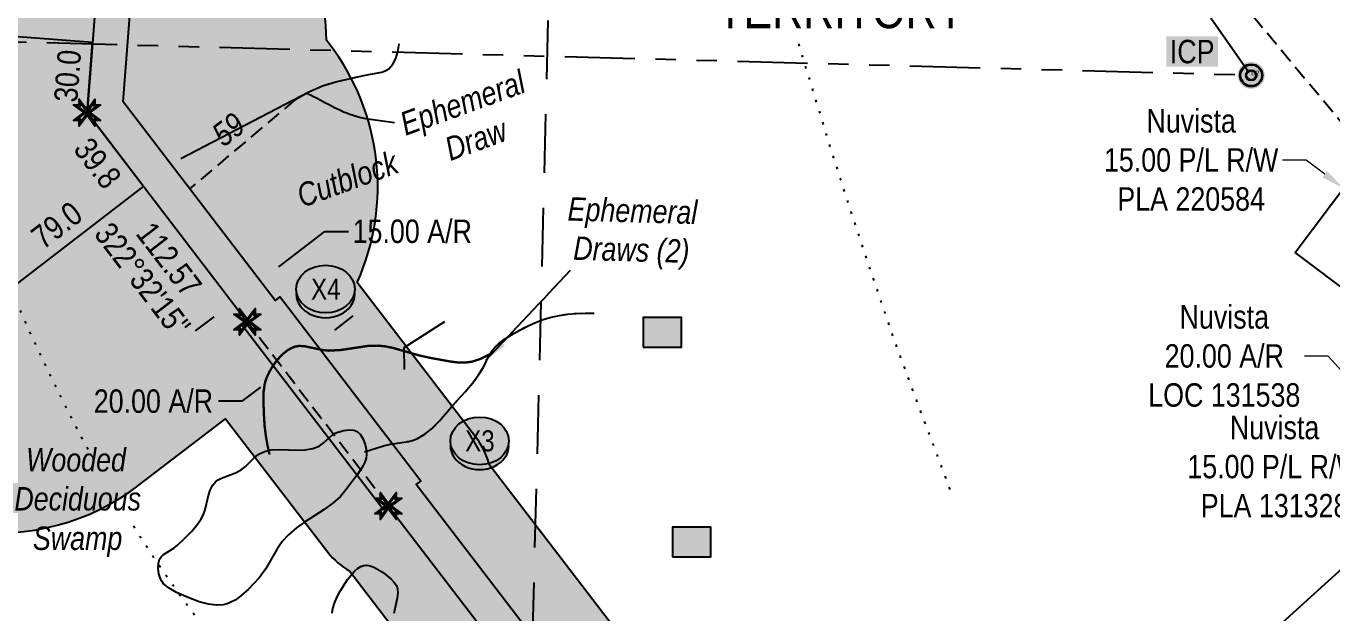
# Model space of a CAD drawing. Extents: x 383520 to 399637, y 6055811 to 6063584.
# Drawn here: x 386227 to 386785, y 6061812 to 6062063 of the extents above; entities that cross this region are included whole.
import ezdxf
from ezdxf.enums import TextEntityAlignment as Align

# ---------------------------------------------------------------- set-up
doc = ezdxf.new("R2010")
doc.units = 0
doc.header["$LTSCALE"] = 5
doc.header["$PDSIZE"] = 0.5
for name, pattern in [('foc-DOT', [1, 0.2, -0.8]), ('foc-DRILLPATH', [14.75, 6, -1.75, 1.75, -1.75, 1.75, -1.75]), ('foc-LSD', [8, 5, -3]), ('foc-TIELINE', [1.875, 1.25, -0.625]), ('foc-TOPO-ephemeral', [6.25, 3.125, -0.625, 0.625, -0.625, 0.625, -0.625]), ('foc-TRAV', [1.875, 1.25, -0.625])]:
    doc.linetypes.add(name, pattern=pattern)
doc.layers.get('Defpoints').update_dxf_attribs({"color": 9})
for name, color, linetype in [('AS-UNDERLAY-H', 141, 'Continuous'), ('DETAIL-HZ-Existing', 8, 'foc-DOT'), ('F-RW', 190, 'Continuous'), ('L-BD1', 253, 'Continuous'), ('L-MON', 1, 'Continuous'), ('L-SECTION-LSD', 7, 'foc-LSD'), ('L-TIE', 7, 'foc-TIELINE'), ('L-UNS-T', 3, 'Continuous'), ('P-BUFFER-H 30m', 51, 'Continuous'), ('P-CROSSINGS', 250, 'Continuous'), ('P-PDRILLPATH', 12, 'foc-DRILLPATH'), ('P-PROPOSED', 10, 'Continuous'), ('P-PROPOSED-H', 21, 'Continuous'), ('P-TEMP-BLUE', 146, 'Continuous'), ('P-TRAV', 4, 'foc-TRAV'), ('P-TXT', 4, 'Continuous'), ('T-DRAW', 143, 'foc-TOPO-ephemeral'), ('T-SLOPE', 48, 'Continuous'), ('T-TIE', 201, 'foc-TIELINE'), ('T-WATER-T', 170, 'Continuous'), ('WETLAND', 143, 'Continuous'), ('WETLAND-T', 146, 'Continuous')]:
    doc.layers.add(name, color=color, linetype=linetype)
for name, color, linetype, lineweight in [('F-AR-T', 190, 'Continuous', 9), ('T-TEXT', 48, 'Continuous', 18), ('T-TIE-T', 201, 'Continuous', 18)]:
    doc.layers.add(name, color=color, linetype=linetype, lineweight=lineweight)
doc.layers.add('P-TEMP-BLUE-H', color=7, linetype='Continuous', true_color=0x99e6ff)
doc.layers.add('Z-DRILL-POINT', color=7, linetype='Continuous', true_color=0x7575ff, plot=False)
doc.styles.add('80CG', font='ARIALN.TTF', dxfattribs={"height": 10})
doc.styles.add('80L', font='ARIALN.TTF', dxfattribs={"height": 10})
doc.styles.add('80LS', font='ARIALNI.TTF', dxfattribs={"height": 10})
doc.styles.add('Crossing', font='ARIALN.TTF', dxfattribs={"height": 10})
doc.styles.add('foc-LtypeFont', font='ARIALN.TTF', dxfattribs={"height": 7.35})
doc.styles.add('MtXpl_Arial_Narrow', font='ARIALNI.TTF')
doc.linetypes.add('foc-TOPO-flowdirection-NOLINE', pattern='A,0,[">",foc-LtypeFont,S=0.3,R=0,X=0,Y=-0.945],-20,[">",foc-LtypeFont,S=0.3,R=0,X=0,Y=-0.945],0', length=20)
doc.dimstyles.new('Compass 5 000', dxfattribs={"dimscale": 5, "dimtxt": 9, "dimasz": 2, "dimexe": 0.2, "dimexo": 0.0625, "dimgap": 0.5, "dimtad": 0, "dimtih": 1, "dimtoh": 1, "dimzin": 0, "dimdsep": 46, "dimtxsty": '80CG', "dimcen": 0.1, "dimse1": 1, "dimse2": 1, "dimclrd": 256, "dimclrt": 256, "dimaunit": 1, "dimadec": 4, "dimazin": 0, "dimtfac": 0.06, "dimtofl": 0, "dimtmove": 0, "dimatfit": 1, "dimfxl": 0.2, "dimtolj": 1, "dimtzin": 0, "dimlwd": -1, "dimarcsym": 0})

# ---------------------------------------------------------------- blocks, each defined once
blk = doc.blocks.new('*D40')
at = {"layer": 'Defpoints', "color": 0, "transparency": 16777216}
for p in [(386832.17, 6061849.55), (386804.11, 6061824.13), (386814.21, 6061812.98)]:
    blk.add_point(p, dxfattribs=at)
at = {"layer": 'F-AR-T', "transparency": 16777216}
for p, q in [((386809.61, 6061874.46), (386799.61, 6061874.46)), ((386825.46, 6061856.97), (386809.61, 6061874.46)), ((386848.99, 6061830.99), (386855.7, 6061823.58))]:
    blk.add_line(p, q, dxfattribs=at)
for points in [[(386826.7, 6061858.08), (386824.23, 6061855.85), (386832.17, 6061849.55)], [(386850.22, 6061832.11), (386847.75, 6061829.87), (386842.27, 6061838.4)]]:
    blk.add_solid(points, dxfattribs=at)
at = {"layer": 'F-AR-T', "transparency": 16777216, "insert": (386760.52, 6061874.46), "char_height": 10, "attachment_point": 5, "style": '80CG'}
blk.add_mtext('\\A1;Nuvista\\P15.00 P/L R/W\\PPLA 131328', dxfattribs=at)
blk = doc.blocks.new('*D43')
at = {"layer": 'Defpoints', "color": 0, "transparency": 16777216}
for p in [(386830.84, 6062047.57), (386846.81, 6062035.53), (386789.94, 6061993.33)]:
    blk.add_point(p, dxfattribs=at)
at = {"layer": 'F-AR-T', "transparency": 16777216}
for p, q in [((386773.97, 6062005.37), (386763.97, 6062005.37)), ((386781.96, 6061999.35), (386773.97, 6062005.37)), ((386813.89, 6061975.27), (386821.88, 6061969.25))]:
    blk.add_line(p, q, dxfattribs=at)
for points in [[(386782.96, 6062000.68), (386780.95, 6061998.02), (386789.94, 6061993.33)], [(386814.9, 6061976.6), (386812.89, 6061973.94), (386805.91, 6061981.29)]]:
    blk.add_solid(points, dxfattribs=at)
at = {"layer": 'F-AR-T', "transparency": 16777216, "insert": (386724.89, 6062005.37), "char_height": 10, "attachment_point": 5, "style": '80CG'}
blk.add_mtext('\\A1;Nuvista\\P15.00 P/L R/W\\PPLA 220584', dxfattribs=at)
blk = doc.blocks.new('UT')
at = {"layer": 'L-UNS-T', "color": 3, "insert": (0, 0), "char_height": 16, "attachment_point": 5, "style": '80L'}
blk.add_mtext_dynamic_manual_height_columns('\\pxqc;UNSURVEYED TERRITORY', width=126.4138, gutter_width=47.5, heights=[0], dxfattribs=at)
blk = doc.blocks.new('*D46')
at = {"layer": 'Defpoints', "color": 0, "transparency": 16777216}
for p in [(386851.36, 6061846.63), (386814.68, 6061813.41), (386828.07, 6061798.62)]:
    blk.add_point(p, dxfattribs=at)
at = {"layer": 'F-AR-T', "transparency": 16777216}
for p, q in [((386783.37, 6061921.69), (386773.37, 6061921.69)), ((386844.64, 6061854.04), (386783.37, 6061921.69)), ((386871.46, 6061824.43), (386878.18, 6061817.01))]:
    blk.add_line(p, q, dxfattribs=at)
for points in [[(386845.88, 6061855.16), (386843.41, 6061852.92), (386851.36, 6061846.63)], [(386872.7, 6061825.54), (386870.23, 6061823.31), (386864.75, 6061831.84)]]:
    blk.add_solid(points, dxfattribs=at)
at = {"layer": 'F-AR-T', "transparency": 16777216, "insert": (386739.05, 6061921.69), "char_height": 10, "attachment_point": 5, "style": '80CG'}
blk.add_mtext('\\A1;Nuvista\\P20.00 A/R\\PLOC 131538', dxfattribs=at)
blk = doc.blocks.new('TEMP')
h = blk.add_hatch(color=255)
h.dxf.hatch_style = 1
h.paths.add_polyline_path([(0, 0.25), (-0.67, 1.15), (-0.67, 0.67), (-1.15, 0.67), (-0.25, 0), (-1.15, -0.67), (-0.67, -0.67), (-0.67, -1.15), (0, -0.25), (0.67, -1.15), (0.67, -0.67), (1.15, -0.67), (0.25, 0), (1.15, 0.67), (0.67, 0.67), (0.67, 1.15)])
h.paths.add_polyline_path([(0.57, 0.85), (0.57, 0.57), (0.85, 0.57), (0.08, 0), (0.85, -0.57), (0.57, -0.57), (0.57, -0.85), (0, -0.08), (-0.57, -0.85), (-0.57, -0.57), (-0.85, -0.57), (-0.08, 0), (-0.85, 0.57), (-0.57, 0.57), (-0.57, 0.85), (0, 0.08)], flags=16)
h = blk.add_hatch(color=1)
h.dxf.hatch_style = 1
h.paths.add_polyline_path([(0, 0.08), (-0.57, 0.85), (-0.57, 0.57), (-0.85, 0.57), (-0.08, 0), (-0.85, -0.57), (-0.57, -0.57), (-0.57, -0.85), (0, -0.08), (0.57, -0.85), (0.57, -0.57), (0.85, -0.57), (0.08, 0), (0.85, 0.57), (0.57, 0.57), (0.57, 0.85)])
at = {"color": 1}
for p, q in [((-0.08, 0), (0.08, 0)), ((0, 0.08), (0, -0.08))]:
    blk.add_line(p, q, dxfattribs=at)
at = {"color": 255, "flags": 128}
blk.add_lwpolyline([(-0.25, 0), (-1.15, 0.67), (-0.67, 0.67), (-0.67, 1.15), (0, 0.25), (0.67, 1.15), (0.67, 0.67), (1.15, 0.67), (0.25, 0), (1.15, -0.67), (0.67, -0.67), (0.67, -1.15), (0, -0.25), (-0.67, -1.15), (-0.67, -0.67), (-1.15, -0.67)], close=True, dxfattribs=at)
at = {"color": 1, "flags": 128}
blk.add_lwpolyline([(-0.08, 0), (-0.85, 0.57), (-0.57, 0.57), (-0.57, 0.85), (0, 0.08), (0.57, 0.85), (0.57, 0.57), (0.85, 0.57), (0.08, 0), (0.85, -0.57), (0.57, -0.57), (0.57, -0.85), (0, -0.08), (-0.57, -0.85), (-0.57, -0.57), (-0.85, -0.57)], close=True, dxfattribs=at)
blk = doc.blocks.new('xing2')
h = blk.add_hatch(color=50)
h.dxf.hatch_style = 1
edge = h.paths.add_edge_path()
edge.add_ellipse((0, 0), major_axis=(-12.5, 0), ratio=0.816297, start_angle=0, end_angle=360)
h = blk.add_hatch(color=250)
h.dxf.hatch_style = 1
edge = h.paths.add_edge_path()
edge.add_ellipse((0, -2.05), major_axis=(-12.5, 0), ratio=0.816297, start_angle=0, end_angle=180)
edge.add_line((12.5, -2.05), (12.5, 0))
edge.add_ellipse((0, 0), major_axis=(-12.5, 0), ratio=0.816297, start_angle=0, end_angle=180, ccw=False)
edge.add_line((-12.5, 0), (-12.5, -2.05))
at = {"color": 250}
blk.add_ellipse((0, 0), major_axis=(-12.5, 0), ratio=0.816297, dxfattribs=at)
blk.add_ellipse((0, -2.05), major_axis=(-12.5, 0), ratio=0.816297, start_param=0, end_param=3.141593, dxfattribs=at)
at = {"color": 250, "style": 'Crossing'}
blk.add_attdef('CROSSING', text='', height=9, dxfattribs=at).set_placement((0.09, 0.02), align=Align.MIDDLE_CENTER)
at = {"color": 250, "style": 'Crossing', "flags": 1}
for tag, p in [('OWNER', (0.09, -12.49)), ('DESCRIPTION', (0.09, -25.77)), ('LOCATION', (0.09, -39.3)), ('DWG_REF', (0.09, -52.84))]:
    blk.add_attdef(tag, text='', height=9, dxfattribs=at).set_placement(p, align=Align.MIDDLE_CENTER)
blk = doc.blocks.new('plbh')
at = {"layer": 'L-MON'}
h = blk.add_hatch(color=255, dxfattribs=at)
h.dxf.hatch_style = 1
edge = h.paths.add_edge_path()
edge.add_arc((0, 0), 1.16, 0, 360)
h = blk.add_hatch(color=256, dxfattribs=at)
h.dxf.hatch_style = 1
h.paths.add_polyline_path([(-0.96, 0, 1), (0.96, 0, 1)])
h.paths.add_polyline_path([(0.91, 0, -1), (-0.91, 0, -1)], flags=16)
h.paths.add_polyline_path([(0.45, 0, -1), (-0.45, 0, -1)], flags=0)
h = blk.add_hatch(color=256, dxfattribs=at)
h.dxf.hatch_style = 1
h.paths.add_polyline_path([(-0.45, 0, 1), (0.45, 0, 1)])
h.paths.add_polyline_path([(0.4, 0, -1), (-0.4, 0, -1)], flags=16)
at = {"layer": 'L-MON', "color": 240}
for radius in [0.96, 0.91, 0.45, 0.4]:
    blk.add_circle((0, 0), radius, dxfattribs=at)
blk = doc.blocks.new('*D56')
at = {"layer": 'Defpoints', "color": 0, "transparency": 16777216}
for p in [(386335.3, 6061914.56), (386358.52, 6061917.12), (386342.66, 6061904.96)]:
    blk.add_point(p, dxfattribs=at)
at = {"layer": 'P-TXT', "transparency": 16777216}
for p, q in [((386359.1, 6061932.8), (386367.04, 6061938.89)), ((386327.36, 6061908.48), (386319.42, 6061902.4)), ((386319.42, 6061902.4), (386309.42, 6061902.4))]:
    blk.add_line(p, q, dxfattribs=at)
for points in [[(386358.09, 6061934.13), (386360.12, 6061931.48), (386351.17, 6061926.72)], [(386326.35, 6061909.8), (386328.37, 6061907.16), (386335.3, 6061914.56)]]:
    blk.add_solid(points, dxfattribs=at)
at = {"layer": 'P-TXT', "transparency": 16777216, "insert": (386281.69, 6061902.4), "char_height": 10, "attachment_point": 5, "style": '80CG'}
blk.add_mtext('\\A1;20.00 A/R', dxfattribs=at)
blk = doc.blocks.new('*D57')
at = {"layer": 'Defpoints', "color": 0, "transparency": 16777216}
for p in [(386277.47, 6062018.78), (386265.57, 6062009.66), (386327.33, 6061953.72)]:
    blk.add_point(p, dxfattribs=at)
at = {"layer": 'P-TXT', "transparency": 16777216}
for p, q in [((386335.26, 6061959.81), (386354.96, 6061974.9)), ((386354.96, 6061974.9), (386364.96, 6061974.9)), ((386307.49, 6061938.52), (386299.55, 6061932.44))]:
    blk.add_line(p, q, dxfattribs=at)
for points in [[(386334.25, 6061961.13), (386336.28, 6061958.48), (386327.33, 6061953.72)], [(386306.47, 6061939.84), (386308.5, 6061937.2), (386315.42, 6061944.6)]]:
    blk.add_solid(points, dxfattribs=at)
at = {"layer": 'P-TXT', "transparency": 16777216, "insert": (386392.24, 6061974.9), "char_height": 10, "attachment_point": 5, "style": '80CG'}
blk.add_mtext('\\A1;15.00 A/R', dxfattribs=at)

msp = doc.modelspace()

# ---------------------------------------------------------------- hatches: boundary and pattern name
at = {"layer": 'AS-UNDERLAY-H'}
h = msp.add_hatch(color=256, dxfattribs=at)
h.dxf.hatch_style = 1
h.paths.add_polyline_path([(386490.848, 6061925.5), (386507.166, 6061925.5), (386507.166, 6061938.213), (386490.848, 6061938.213)])
h = msp.add_hatch(color=256, dxfattribs=at)
h.dxf.hatch_style = 1
h.paths.add_polyline_path([(386503.427, 6061835.933), (386519.745, 6061835.933), (386519.745, 6061848.647), (386503.427, 6061848.647)])
at = {"layer": 'P-BUFFER-H 30m'}
h = msp.add_hatch(color=256, dxfattribs=at)
h.dxf.hatch_style = 1
edge = h.paths.add_edge_path()
edge.add_line((386260.462, 6062467.146), (386265.978, 6062427.734))
edge.add_arc((386294.864, 6062419.675), 29.988, 164.41119, 187.96765)
edge.add_line((386265.165, 6062415.518), (386272.14, 6062365.678))
edge.add_arc((386301.839, 6062369.835), 29.988, 187.96765, 211.52412)
edge.add_line((386276.277, 6062354.155), (386288.21, 6062268.896))
edge.add_line((386288.21, 6062268.896), (386239.647, 6062192.346))
edge.add_arc((386264.97, 6062176.282), 29.988, 147.60936, 149.51282)
edge.add_arc((386262.155, 6062172.286), 29.988, 140.16338, 175.58559)
edge.add_line((386232.256, 6062174.594), (386230.951, 6062157.69))
edge.add_line((386230.951, 6062157.69), (386184.606, 6062161.268))
edge.add_arc((386176.912, 6062061.603), 99.961, 85.58559, 175.58559)
edge.add_line((386077.248, 6062069.297), (386072.614, 6062009.271))
edge.add_arc((386172.279, 6062001.577), 99.961, 175.58559, 217.46188)
edge.add_line((386092.933, 6061940.778), (386135.492, 6061885.238))
edge.add_arc((386214.837, 6061946.038), 99.961, 217.46188, 307.46188)
edge.add_line((386275.637, 6061866.693), (386312.532, 6061894.965))
edge.add_line((386312.532, 6061894.965), (386356.219, 6061837.952))
edge.add_arc((386380.023, 6061856.192), 29.988, 217.46188, 241.01835)
edge.add_line((386365.493, 6061829.959), (386423.637, 6061754.08))
edge.add_line((386423.637, 6061754.08), (386449.994, 6061506.92))
edge.add_arc((386479.813, 6061510.1), 29.988, 186.08704, 312.17373)
edge.add_line((386499.947, 6061487.875), (386513.698, 6061500.332))
edge.add_arc((386493.564, 6061522.557), 29.988, 312.17373, 366.08704)
edge.add_line((386523.383, 6061525.737), (386496.845, 6061774.592))
edge.add_arc((386467.026, 6061771.412), 29.988, 6.08704, 37.46188)
edge.add_line((386490.83, 6061789.652), (386425.002, 6061875.559))
edge.add_arc((386395.892, 6061868.352), 29.988, 13.90542, 37.46188)
edge.add_line((386419.696, 6061886.592), (386368.712, 6061953.127))
edge.add_arc((386277.52, 6061994.07), 99.961, 335.82123, 397.46188)
edge.add_line((386356.865, 6062054.87), (386355.604, 6062056.515))
edge.add_arc((386255.648, 6062055.525), 99.961, 0.56742, 57.22624)
edge.add_line((386309.759, 6062139.574), (386311.81, 6062166.146))
edge.add_line((386311.81, 6062166.146), (386360.373, 6062242.695))
edge.add_arc((386335.05, 6062258.759), 29.988, 327.60936, 367.96765)
edge.add_line((386364.749, 6062262.916), (386350.524, 6062364.547))
edge.add_arc((386321.639, 6062372.606), 29.988, 344.41119, 367.96765)
edge.add_line((386351.338, 6062376.763), (386344.362, 6062426.603))
edge.add_arc((386314.663, 6062422.446), 29.988, 7.96765, 18.38403)
edge.add_arc((386368.336, 6062528.633), 99.961, 255.38906, 336.06677)
edge.add_line((386459.703, 6062488.081), (386545.213, 6062680.744))
edge.add_arc((386453.846, 6062721.295), 99.961, 336.06677, 426.06677)
edge.add_line((386494.398, 6062812.662), (386293.36, 6062901.889))
edge.add_arc((386252.808, 6062810.523), 99.961, 66.06677, 156.06677)
edge.add_line((386161.441, 6062851.074), (386075.931, 6062658.412))
edge.add_arc((386167.298, 6062617.86), 99.961, 156.06677, 246.06677)
edge.add_line((386126.747, 6062526.493), (386260.462, 6062467.146))
h = msp.add_hatch(color=256, dxfattribs=at)
h.dxf.hatch_style = 1
h.paths.add_polyline_path([(386304.35, 6062013.15), (386294.509, 6062013.15), (386294.509, 6062002.867), (386304.35, 6062002.867)])
at = {"layer": 'P-PROPOSED-H'}
h = msp.add_hatch(color=256, dxfattribs=at)
h.dxf.hatch_style = 1
h.paths.add_polyline_path([(386493.564, 6061522.557), (386467.026, 6061771.412), (386393.908, 6061866.832), (386395.892, 6061868.352), (386335.67, 6061946.943), (386333.686, 6061945.423), (386268.731, 6062030.191), (386275.286, 6062115.11), (386277.778, 6062114.917), (386282.088, 6062170.747), (386279.596, 6062170.939), (386279.632, 6062171.404), (386335.05, 6062258.759), (386319.164, 6062372.26), (386321.639, 6062372.606), (386314.663, 6062422.446), (386312.188, 6062422.1), (386292.57, 6062562.26), (386276.427, 6062569.425), (386297.338, 6062420.021), (386294.864, 6062419.675), (386301.839, 6062369.835), (386304.314, 6062370.181), (386319.437, 6062262.138), (386264.97, 6062176.282), (386264.647, 6062172.093), (386262.155, 6062172.286), (386257.845, 6062116.456), (386260.337, 6062116.264), (386253.34, 6062025.625), (386321.785, 6061936.303), (386319.801, 6061934.783), (386380.023, 6061856.192), (386382.007, 6061857.712), (386452.563, 6061765.634), (386479.813, 6061510.1)])
h.paths.add_polyline_path([(386368.336, 6062528.633), (386167.298, 6062617.86), (386252.808, 6062810.523), (386453.846, 6062721.295)])
at = {"layer": 'P-TEMP-BLUE-H'}
h = msp.add_hatch(color=256, dxfattribs=at)
h.dxf.hatch_style = 1
h.paths.add_polyline_path([(386277.52, 6061994.07), (386253.34, 6062025.625), (386255.648, 6062055.525), (386176.912, 6062061.603), (386172.279, 6062001.577), (386214.837, 6061946.038)])

# ---------------------------------------------------------------- linework, layer by layer
at = {"layer": 'AS-UNDERLAY-H'}
for points in [[(386490.848, 6061925.5), (386507.166, 6061925.5), (386507.166, 6061938.213), (386490.848, 6061938.213)], [(386503.427, 6061835.933), (386519.745, 6061835.933), (386519.745, 6061848.647), (386503.427, 6061848.647)]]:
    msp.add_lwpolyline(points, close=True, dxfattribs=at)
at = {"layer": 'DETAIL-HZ-Existing', "flags": 128}
for points in [[(386253.789, 6061881.858), (386247.419, 6061893.94), (386241.024, 6061906.722), (386234.771, 6061919.582), (386228.641, 6061932.568), (386222.884, 6061945.654), (386217.461, 6061958.893), (386212.441, 6061972.281), (386207.93, 6061985.997), (386203.677, 6061999.657), (386199.322, 6062013.239), (386194.868, 6062026.824), (386190.132, 6062040.385), (386185.062, 6062053.755), (386179.77, 6062066.63), (386174.407, 6062079.887), (386169.568, 6062093.311), (386165.063, 6062106.877), (386160.648, 6062120.431), (386156.113, 6062133.988), (386151.486, 6062147.496), (386146.971, 6062161.062), (386142.538, 6062174.697), (386133.92, 6062201.909), (386129.677, 6062215.558), (386125.193, 6062229.163), (386120.527, 6062242.683), (386115.86, 6062256.193), (386111.194, 6062269.703), (386106.487, 6062283.224), (386101.791, 6062296.724), (386097.154, 6062310.233), (386092.498, 6062323.753), (386087.796, 6062337.434), (386078.44, 6062364.764), (386069.051, 6062391.955), (386059.404, 6062419.213), (386049.684, 6062446.332), (386044.434, 6062460.927), (386038.281, 6062477.834)], [(386621.921, 6061864.729), (386617.99, 6061875.44), (386607.899, 6061902.129), (386598.011, 6061928.942), (386588.759, 6061956.04), (386579.662, 6061983.284), (386570.906, 6062010.579), (386562.571, 6062037.894), (386556.914, 6062056.158)], [(386433.588, 6061624.482), (386425.955, 6061635.434), (386417.833, 6061647.129), (386409.702, 6061658.884), (386401.63, 6061670.598), (386393.428, 6061682.315), (386385.256, 6061694.031), (386377.064, 6061705.748), (386368.7, 6061717.399), (386360.294, 6061728.951), (386351.846, 6061740.454), (386343.277, 6061751.9), (386334.639, 6061763.368), (386326.091, 6061774.833), (386317.613, 6061786.307), (386309.125, 6061797.801), (386300.606, 6061809.265), (386292.14, 6061820.789), (386283.91, 6061832.597), (386276.023, 6061844.526), (386271.588, 6061851.644)]]:
    msp.add_lwpolyline(points, dxfattribs=at)
at = {"layer": 'F-RW'}
for points in [[(386846.023, 6061908.29), (386769.339, 6061965.986), (386776.551, 6061975.572), (386842.617, 6062063.191)], [(386440.414, 6061148.816), (386450.169, 6061523.708), (386744.401, 6061790.268), (386845.359, 6061881.731)]]:
    msp.add_lwpolyline(points, dxfattribs=at)
at = {"layer": 'L-SECTION-LSD', "flags": 128}
msp.add_lwpolyline([(386443.645, 6061800.045), (386463.869, 6062604.142)], dxfattribs=at)
at = {"layer": 'L-TIE', "flags": 128}
msp.add_lwpolyline([(386368.336, 6062528.633), (386847.648, 6061950.86)], dxfattribs=at)
at = {"layer": 'P-BUFFER-H 30m', "flags": 128}
msp.add_lwpolyline([(386077.248, 6062069.297), (386072.614, 6062009.271, 0.1847808), (386092.933, 6061940.778), (386135.492, 6061885.238, 0.4142136), (386275.637, 6061866.693), (386312.532, 6061894.965), (386356.219, 6061837.952, 0.103148), (386365.493, 6061829.959), (386423.637, 6061754.08), (386449.994, 6061506.92, 0.6133212), (386499.947, 6061487.875), (386513.698, 6061500.332, 0.2396787), (386523.383, 6061525.737), (386496.845, 6061774.592, 0.1377603), (386490.83, 6061789.652), (386425.002, 6061875.559, 0.103148), (386419.696, 6061886.592), (386368.712, 6061953.127, 0.2756367), (386356.865, 6062054.87), (386355.604, 6062056.515, 0.2523836), (386309.759, 6062139.574)], format="xyb", dxfattribs=at)
at = {"layer": 'P-PDRILLPATH', "flags": 128}
msp.add_lwpolyline([(386309.792, 6062671.965), (386750.544, 6062041.547), (383725.891, 6062122.824)], dxfattribs=at)
at = {"layer": 'P-PROPOSED', "flags": 128}
for points in [[(386260.337, 6062116.264), (386253.34, 6062025.625), (386321.785, 6061936.303), (386319.801, 6061934.783), (386380.023, 6061856.192), (386382.007, 6061857.712), (386452.563, 6061765.634), (386479.813, 6061510.1), (386493.564, 6061522.557)], [(386493.564, 6061522.557), (386467.026, 6061771.412), (386393.908, 6061866.832), (386395.892, 6061868.352), (386335.67, 6061946.943), (386333.686, 6061945.423), (386268.731, 6062030.191), (386275.286, 6062115.11)]]:
    msp.add_lwpolyline(points, dxfattribs=at)
at = {"layer": 'P-TEMP-BLUE', "flags": 128}
msp.add_lwpolyline([(386277.52, 6061994.07), (386253.34, 6062025.625), (386255.648, 6062055.525), (386176.912, 6062061.603), (386172.279, 6062001.577), (386214.837, 6061946.038)], close=True, dxfattribs=at)
at = {"layer": 'P-TRAV', "flags": 128}
msp.add_lwpolyline([(386382.007, 6061857.712), (386321.785, 6061936.303)], dxfattribs=at)
at = {"layer": 'T-DRAW', "linetype": 'foc-TOPO-flowdirection-NOLINE', "flags": 128}
for points in [[(386293.412, 6062006.029), (386348.104, 6062034.471), (386353.946, 6062037.067), (386359.55, 6062038.812), (386372.184, 6062041.619), (386379.237, 6062042.958), (386380.913, 6062043.567), (386382.183, 6062044.373), (386383.935, 6062046.275), (386385.252, 6062048.672), (386386.133, 6062051.562), (386386.578, 6062054.947)], [(386371.884, 6061880.756), (386380.011, 6061883.445), (386382.944, 6061884.099), (386390.615, 6061885.286), (386392.729, 6061885.838), (386394.532, 6061886.533), (386397.649, 6061888.357), (386400.825, 6061890.985), (386403.804, 6061894.051), (386409.856, 6061900.957), (386414.893, 6061906.46), (386417.994, 6061910.126), (386420.589, 6061913.639), (386422.643, 6061917.003), (386425.227, 6061922.387), (386426.373, 6061924.024), (386427.752, 6061925.608), (386431.233, 6061928.642), (386435.69, 6061931.53), (386441.724, 6061934.664), (386444.918, 6061936.08), (386448.206, 6061937.281), (386451.588, 6061938.268), (386455.064, 6061939.039), (386458.634, 6061939.596), (386462.299, 6061939.937), (386466.058, 6061940.063), (386469.911, 6061939.975)]]:
    msp.add_lwpolyline(points, dxfattribs=at)
at = {"layer": 'T-DRAW', "flags": 128}
for points in [[(386342.457, 6062031.346), (386348.104, 6062034.471), (386353.946, 6062037.067), (386359.55, 6062038.812), (386372.184, 6062041.619), (386379.237, 6062042.958), (386380.913, 6062043.567), (386382.183, 6062044.373), (386383.935, 6062046.275), (386385.252, 6062048.672), (386386.133, 6062051.562), (386386.578, 6062054.947)], [(386371.884, 6061880.756), (386380.011, 6061883.445), (386382.944, 6061884.099), (386390.615, 6061885.286), (386392.729, 6061885.838), (386394.532, 6061886.533), (386397.649, 6061888.357), (386400.825, 6061890.985), (386403.804, 6061894.051), (386409.856, 6061900.957), (386414.893, 6061906.46), (386417.994, 6061910.126), (386420.589, 6061913.639), (386422.643, 6061917.003), (386425.227, 6061922.387), (386426.373, 6061924.024), (386427.752, 6061925.608), (386431.233, 6061928.642), (386435.69, 6061931.53), (386441.724, 6061934.664), (386444.918, 6061936.08), (386448.206, 6061937.281), (386451.588, 6061938.268), (386455.064, 6061939.039), (386458.634, 6061939.596), (386462.299, 6061939.937), (386466.058, 6061940.063), (386469.911, 6061939.975)], [(386331.289, 6061879.658), (386330.373, 6061883.724), (386329.674, 6061887.799), (386329.191, 6061891.881), (386328.926, 6061895.972), (386328.665, 6061902.413), (386328.742, 6061906.272), (386329.193, 6061909.681), (386330.056, 6061912.535), (386331.102, 6061914.763), (386332.401, 6061917), (386333.88, 6061919.125), (386335.478, 6061921.047), (386337.116, 6061922.682), (386338.778, 6061924.018), (386340.432, 6061925.031), (386342.057, 6061925.708), (386343.868, 6061926.028), (386346.034, 6061925.946), (386353.706, 6061924.331), (386356.522, 6061924.001), (386361.676, 6061924.279), (386373.097, 6061926.004), (386377.922, 6061926.141), (386380.768, 6061925.831), (386383.897, 6061925.212), (386395.678, 6061921.841), (386400.684, 6061920.783), (386408.356, 6061919.4), (386411.653, 6061918.975), (386414.971, 6061918.916), (386417.864, 6061919.343), (386421.591, 6061920.572), (386425.227, 6061922.387)]]:
    msp.add_lwpolyline(points, dxfattribs=at)
at = {"layer": 'T-DRAW', "linetype": 'foc-TOPO-flowdirection-NOLINE', "const_width": 1, "flags": 128}
msp.add_lwpolyline([(386331.289, 6061879.658), (386330.373, 6061883.724), (386329.674, 6061887.799), (386329.191, 6061891.881), (386328.926, 6061895.972), (386328.665, 6061902.413), (386328.742, 6061906.272), (386329.193, 6061909.681), (386330.056, 6061912.535), (386331.102, 6061914.763), (386332.401, 6061917), (386333.88, 6061919.125), (386335.478, 6061921.047), (386337.116, 6061922.682), (386338.778, 6061924.018), (386340.432, 6061925.031), (386342.057, 6061925.708), (386343.868, 6061926.028), (386346.034, 6061925.946), (386353.706, 6061924.331), (386356.522, 6061924.001), (386361.676, 6061924.279), (386373.097, 6061926.004), (386377.922, 6061926.141), (386380.768, 6061925.831), (386383.897, 6061925.212), (386395.678, 6061921.841), (386400.684, 6061920.783), (386408.356, 6061919.4), (386411.653, 6061918.975), (386414.971, 6061918.916), (386417.864, 6061919.343), (386421.591, 6061920.572), (386425.227, 6061922.387)], dxfattribs=at)
at = {"layer": 'T-SLOPE', "flags": 128}
msp.add_lwpolyline([(386388.902, 6061915.93), (386388.764, 6061925.289), (386406.155, 6061936.411)], dxfattribs=at)
at = {"layer": 'T-TIE', "flags": 128}
msp.add_lwpolyline([(386342.457, 6062031.346), (386297.167, 6061993.081)], dxfattribs=at)
at = {"layer": 'WETLAND', "flags": 128}
msp.add_lwpolyline([(386352.471, 6061883.25), (386354.207, 6061884.47), (386358.195, 6061888.038), (386359.363, 6061888.798), (386360.488, 6061889.282), (386362.972, 6061889.893), (386365.335, 6061890.15), (386367.282, 6061890.023), (386368.748, 6061889.522), (386370.008, 6061888.393), (386371.124, 6061886.522), (386372.055, 6061883.96), (386372.665, 6061881.073), (386372.721, 6061879.599), (386372.49, 6061878.046), (386371.97, 6061876.402), (386371.156, 6061874.644), (386368.914, 6061871.108), (386363.932, 6061864.589), (386361.533, 6061861.754), (386358.479, 6061858.994), (386354.683, 6061856.202), (386346.275, 6061850.761), (386342.768, 6061848.298), (386339.36, 6061845.45), (386336.682, 6061842.571), (386334.332, 6061839.14), (386329.578, 6061830.744), (386326.945, 6061827.223), (386322.09, 6061822.06), (386318.35, 6061818.774), (386316.553, 6061817.528), (386314.819, 6061816.567), (386313.135, 6061815.886), (386311.493, 6061815.481), (386308.565, 6061815.336), (386305.166, 6061815.792), (386301.294, 6061816.844), (386296.866, 6061818.517), (386291.578, 6061820.78), (386288.362, 6061822.56), (386286.035, 6061824.507), (386285.24, 6061825.538), (386284.686, 6061826.615), (386284.066, 6061828.758), (386283.776, 6061831.107), (386283.864, 6061833.246), (386284.317, 6061834.975), (386284.971, 6061836.023), (386286.038, 6061837.027), (386290.43, 6061839.758), (386291.815, 6061840.796), (386295.17, 6061843.918), (386297.915, 6061846.772), (386300.213, 6061849.528), (386302.097, 6061852.23), (386302.895, 6061853.745), (386303.582, 6061855.586), (386305.234, 6061862.14), (386305.967, 6061864.426), (386306.976, 6061866.463), (386308.234, 6061867.995), (386309.321, 6061868.832), (386310.697, 6061869.581), (386316.742, 6061871.826), (386319.129, 6061873.068), (386321.046, 6061874.619), (386324.983, 6061878.506), (386326.781, 6061879.883), (386329.15, 6061880.992), (386332.004, 6061881.627), (386335.503, 6061881.83), (386343.23, 6061881.566), (386346.513, 6061881.649), (386349.786, 6061882.186), (386352.471, 6061883.25)], close=True, dxfattribs=at)
msp.add_lwpolyline([(386358.097, 6061811.967), (386358.381, 6061813.993), (386359.036, 6061816.216), (386360.062, 6061818.644), (386361.489, 6061821.344), (386364.642, 6061826.367), (386367.513, 6061829.81), (386368.895, 6061831.003), (386370.236, 6061831.836), (386371.536, 6061832.307), (386372.795, 6061832.416), (386372.795, 6061832.416), (386374.195, 6061832.163), (386375.825, 6061831.552), (386379.812, 6061829.235), (386383.287, 6061826.463), (386384.55, 6061825.094), (386385.475, 6061823.756), (386385.992, 6061822.327), (386386.102, 6061820.55), (386385.817, 6061818.356), (386384.419, 6061811.847)], dxfattribs=at)

# ---------------------------------------------------------------- block references
at = {"layer": 'L-MON', "color": 5, "xscale": 4.998073099999996, "yscale": 4.998073099999996, "zscale": 4.998073099999996}
msp.add_blockref('plbh', (386750.544, 6062041.547), dxfattribs=at)
at = {"layer": 'L-MON', "xscale": 4.998073099999985, "yscale": 4.998073099999985, "zscale": 4.998073099999985}
for p in [(386253.34, 6062025.625), (386321.785, 6061936.303), (386382.007, 6061857.712)]:
    msp.add_blockref('TEMP', p, dxfattribs=at)
at = {"layer": 'L-UNS-T', "xscale": 0.99961462, "yscale": 0.99961462, "zscale": 0.99961462}
msp.add_blockref('UT', (386575.454, 6062082.886), dxfattribs=at)
at = {"layer": 'P-CROSSINGS', "xscale": 0.99961462, "yscale": 0.99961462, "zscale": 0.99961462}
for p, values in [((386355.214, 6061950.292), {'CROSSING': 'X4'}), ((386421.022, 6061885.486), {'CROSSING': 'X3'})]:
    msp.add_blockref('xing2', p, dxfattribs=at).add_auto_attribs(values)

# ---------------------------------------------------------------- texts
at = {"color": 14, "insert": (386725.334, 6062051.638), "char_height": 9.9961, "attachment_point": 5, "style": '80L', "bg_fill": 1, "box_fill_scale": 1.15, "bg_fill_color": 255, "bg_fill_transparency": 0}
msp.add_mtext_dynamic_manual_height_columns('\\pxqc;ICP', width=19.06284, gutter_width=47.482, heights=[0], dxfattribs=at)
at = {"layer": 'L-BD1', "style": '80L'}
for s, p in [('322°32\'15"', (386277.095, 6061954.345)), ('112.57', (386288.402, 6061963.009))]:
    msp.add_text(s, height=9.9961, rotation=307.46188, dxfattribs=at).set_placement(p, align=Align.MIDDLE_CENTER)
at = {"layer": 'P-TEMP-BLUE', "style": '80L'}
for s, rotation, p in [('30.0', 85.58559, (386245.025, 6062041.306)), ('39.8', 307.46188, (386257.892, 6062004.072)), ('79.0', 37.46188, (386240.402, 6061977.592))]:
    msp.add_text(s, height=9.9961, rotation=rotation, dxfattribs=at).set_placement(p, align=Align.MIDDLE_CENTER)
at = {"layer": 'T-TEXT', "insert": (386320.128, 6061986.451), "char_height": 9.99615, "attachment_point": 1, "rotation": 20.00001, "style": '80L'}
msp.add_mtext_dynamic_manual_height_columns('\\pxqc;{\\fArial Narrow|b0|i1|c0|p34;Cutblock}', width=90.77737, gutter_width=49.961, heights=[0], dxfattribs=at)
at = {"layer": 'T-TIE-T', "linetype": 'Continuous', "style": '80LS'}
msp.add_text('59', height=9.9961, rotation=37.46211, dxfattribs=at).set_placement((386313.667, 6062018.469), align=Align.MIDDLE)
at = {"layer": 'T-WATER-T', "char_height": 9.99615, "attachment_point": 1, "style": '80L'}
for s, insert, rotation in [('\\pxqc;{\\fArial Narrow|b0|i1|c0|p34;Ephemeral Draw}', (386385.694, 6062024.988), 20.00001), ('\\pxqc;{\\fArial Narrow|b0|i1|c0|p34;Ephemeral Draws (2)}', (386458.48, 6061989.555), 358.41287)]:
    msp.add_mtext_dynamic_manual_height_columns(s, width=55.93681, gutter_width=49.961, heights=[0], dxfattribs=dict(at, insert=insert, rotation=rotation))
at = {"layer": 'WETLAND-T', "style": 'MtXpl_Arial_Narrow'}
for s, p in [('Wooded', (386227.321, 6061872.421)), ('Deciduous', (386222.306, 6061855.761)), ('Swamp', (386230.226, 6061838.93))]:
    msp.add_text(s, height=9.9961, dxfattribs=at).set_placement(p)
at = {"layer": 'Z-DRILL-POINT', "color": 7, "style": '80L'}
msp.add_text('D2', height=2, dxfattribs=at).set_placement((386750.544, 6062041.547))

# ---------------------------------------------------------------- dimensions: what is measured, and where the dimension line sits
at = {"layer": 'F-AR-T'}
for base, p1, p2, angle, text, picture, middle in [((386789.942, 6061993.332), (386846.805, 6062035.535), (386830.841, 6062047.573), 142.98294, 'Nuvista\\P15.00 P/L R/W\\PPLA 220584', '*D43', (386724.888, 6062005.375)), ((386832.174, 6061849.554), (386814.212, 6061812.982), (386804.112, 6061824.131), 132.1748, 'Nuvista\\P15.00 P/L R/W\\PPLA 131328', '*D40', (386760.524, 6061874.465))]:
    dim = msp.add_linear_dim(base=base, p1=p1, p2=p2, angle=angle, text=text, dimstyle='Compass 5 000', dxfattribs=at)
    dim.commit()
    dim.dimension.update_dxf_attribs({"geometry": picture, "text_midpoint": middle, "dimtype": 161})
dim = msp.add_linear_dim(base=(386851.356, 6061846.626), p1=(386828.074, 6061798.616), p2=(386814.679, 6061813.405), angle=132.16881, text='Nuvista\\P20.00 A/R\\PLOC 131538', dimstyle='Compass 5 000', override={"dimadec": 3}, dxfattribs=at)
dim.commit()
dim.dimension.update_dxf_attribs({"geometry": '*D46', "text_midpoint": (386739.053, 6061921.689), "dimtype": 161})
at = {"layer": 'P-TXT', "color": 5}
dim = msp.add_linear_dim(base=(386327.326, 6061953.724), p1=(386265.572, 6062009.661), p2=(386277.474, 6062018.781), angle=37.46188, text='15.00 A/R', dimstyle='Compass 5 000', override={"dimadec": 3}, dxfattribs=at)
dim.commit()
dim.dimension.update_dxf_attribs({"geometry": '*D57', "text_midpoint": (386392.245, 6061974.901), "dimtype": 161})
dim = msp.add_aligned_dim(p1=(386358.525, 6061917.117), p2=(386342.656, 6061904.957), distance=-12.1, text='20.00 A/R', dimstyle='Compass 5 000', override={"dimadec": 3}, dxfattribs=at)
dim.commit()
dim.dimension.update_dxf_attribs({"geometry": '*D56', "text_midpoint": (386281.686, 6061902.396)})

# ---------------------------------------------------------------- leaders
at = {"layer": 'T-WATER-T', "path_type": 1}
for points in [[(386347.414, 6062033.846), (386368.312, 6062024.079), (386384.716, 6062021.419)], [(386423.701, 6061919.959), (386459.781, 6061958.339)]]:
    msp.add_leader(points, dimstyle='Compass 5 000', override={"dimgap": 0.5, "dimtad": 0, "dimadec": 3}, dxfattribs=at)

doc.saveas('drawing.dxf')
